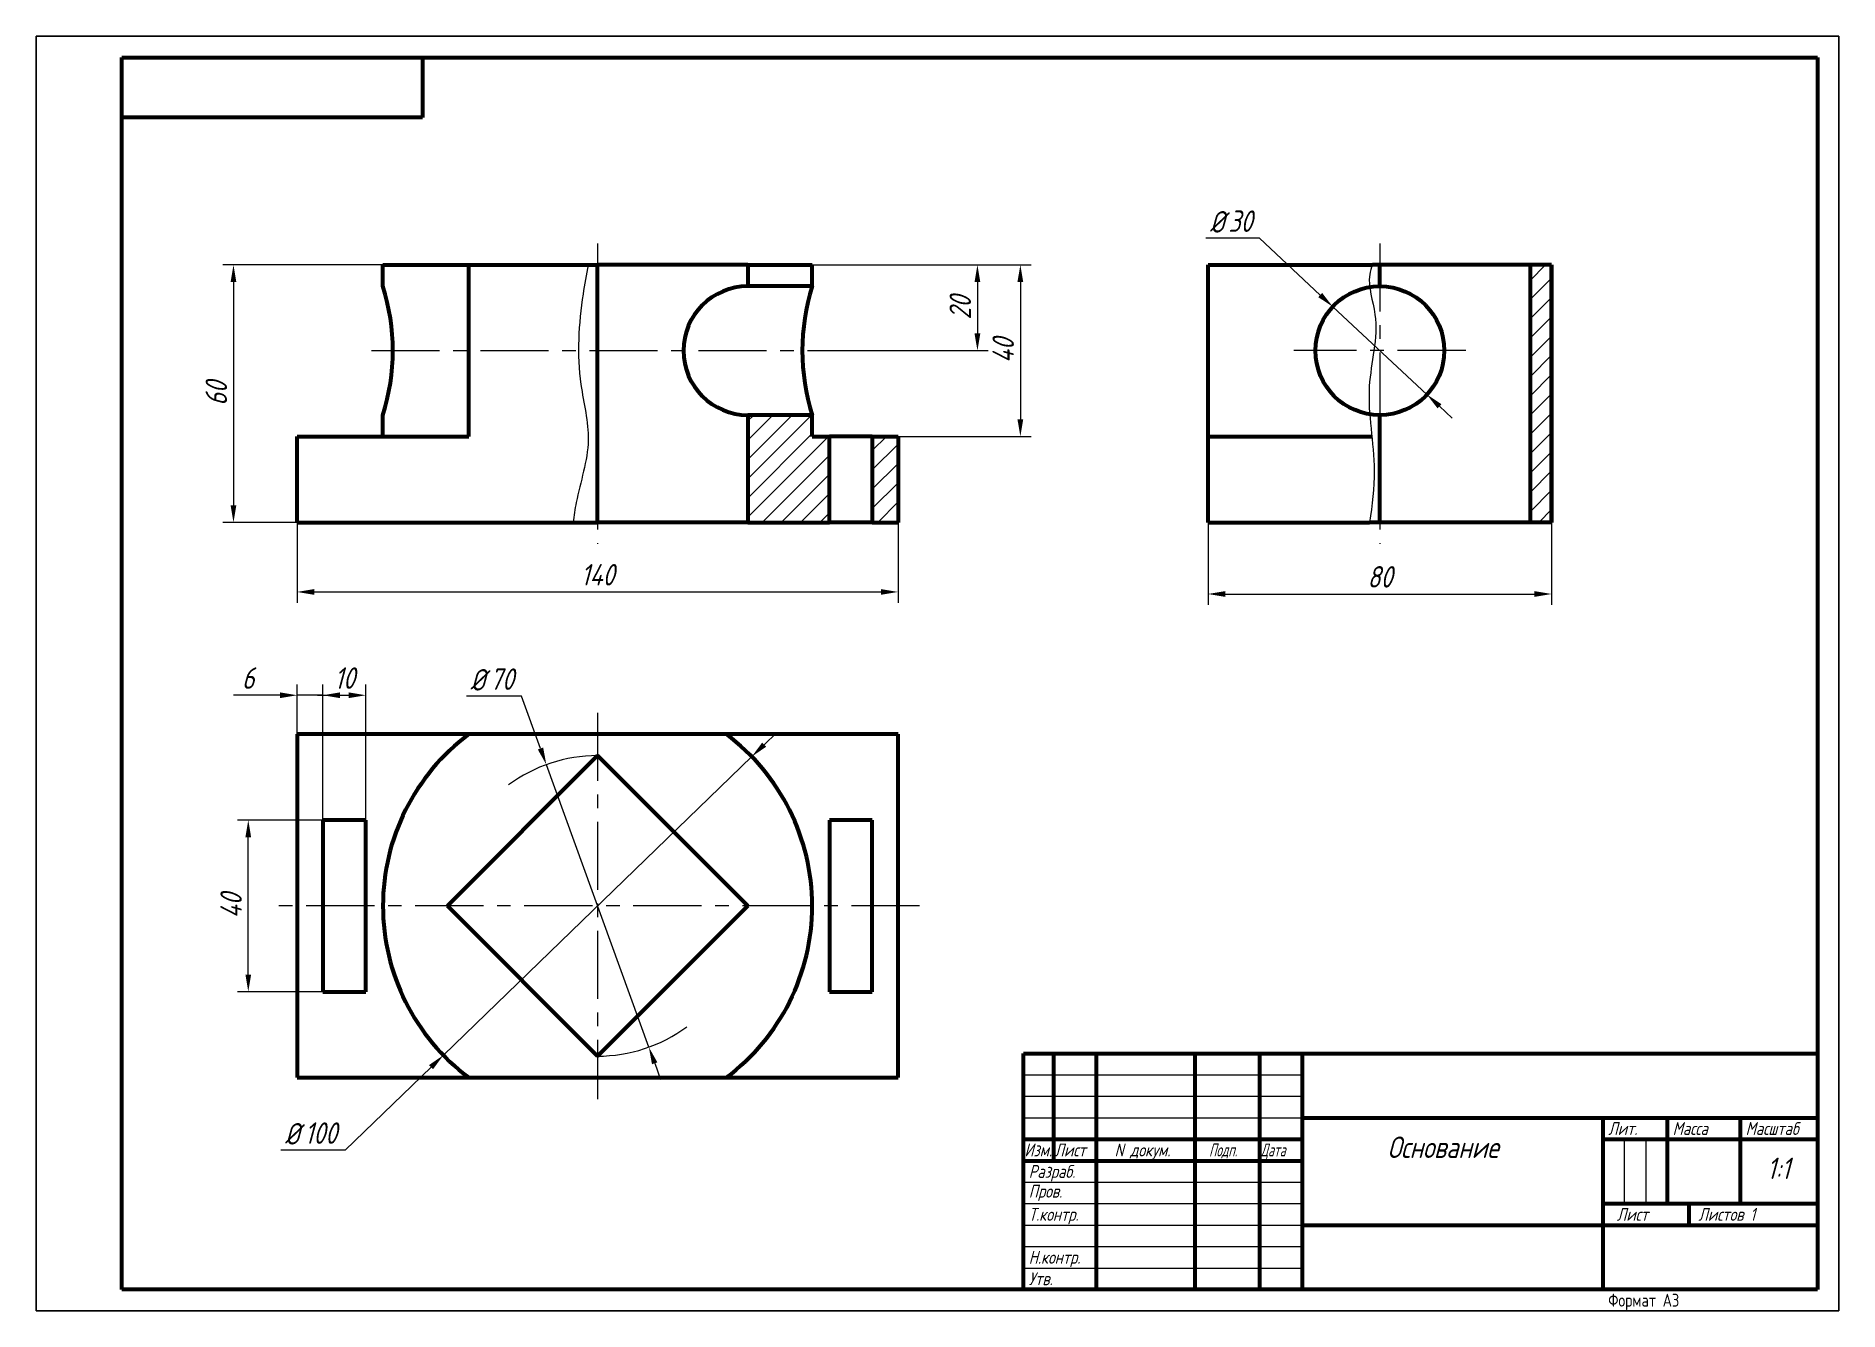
# Model space of a CAD drawing. Header units: millimetres. Extents: x 0 to 420, y 0 to 297.
import ezdxf

# ---------------------------------------------------------------- set-up
doc = ezdxf.new("R2010")
doc.units = ezdxf.units.MM
doc.linetypes.add('осевая', pattern=[50.8, 31.75, -6.35, 6.35, -6.35])
doc.layers.get('0').update_dxf_attribs({"lineweight": 15})
doc.layers.get('DEFPOINTS').update_dxf_attribs({"color": 4})
for name, color, linetype, lineweight in [('Осевая', 7, 'осевая', 15), ('Основная', 7, 'Continuous', 60), ('Размерная', 7, 'Continuous', 18), ('Техт', 7, 'Continuous', 18)]:
    doc.layers.add(name, color=color, linetype=linetype, lineweight=lineweight)
doc.styles.add('ESKD', font='Eskd2__1.ttf', dxfattribs={"oblique": 15, "height": 4})
doc.styles.get("Standard").update_dxf_attribs({"font": 'GOST_A.TTF', "oblique": 15, "height": 5})
doc.dimstyles.new('ESKD', dxfattribs={"dimtxt": 4, "dimasz": 4, "dimexe": 2.5, "dimexo": 0, "dimgap": 1.5, "dimtad": 3, "dimdec": 3, "dimdsep": 46, "dimtxsty": 'Standard', "dimcen": 1.5, "dimdle": 1.25, "dimclrd": 256, "dimclre": 256, "dimclrt": 256, "dimazin": 2, "dimtfac": 0.766667, "dimtdec": 3, "dimtmove": 0, "dimatfit": 0, "dimtvp": 1.5, "dimtolj": 1, "dimtzin": 0, "dimlwd": -1, "dimlwe": -1, "dimarcsym": 0})

# ---------------------------------------------------------------- blocks, each defined once
blk = doc.blocks.new('*D2')
at = {"layer": 'DEFPOINTS', "color": 0, "ltscale": 0.5, "transparency": 16777216}
for p in [(302.08, 233.94), (324.02, 213.48)]:
    blk.add_point(p, dxfattribs=at)
at = {"layer": 'Размерная', "ltscale": 0.5, "transparency": 16777216}
for p, q in [((284.99, 249.88), (272.5, 249.88)), ((299.15, 236.67), (284.99, 249.88)), ((324.02, 213.48), (302.08, 233.94)), ((326.94, 210.75), (329.87, 208.02))]:
    blk.add_line(p, q, dxfattribs=at)
for points in [[(299.61, 237.16), (298.7, 236.18), (302.08, 233.94)], [(327.4, 211.24), (326.49, 210.26), (324.02, 213.48)]]:
    blk.add_solid(points, dxfattribs=at)
at = {"layer": 'Размерная', "ltscale": 0.5, "transparency": 16777216, "insert": (277.99, 253.88), "char_height": 5, "attachment_point": 5}
blk.add_mtext('\\A1;  30', dxfattribs=at)
blk = doc.blocks.new('*D3')
at = {"layer": 'DEFPOINTS', "color": 0, "ltscale": 0.5, "transparency": 16777216}
for p in [(180.81, 243.71), (183.51, 223.71), (219.3, 223.71)]:
    blk.add_point(p, dxfattribs=at)
at = {"layer": 'Размерная', "ltscale": 0.5, "transparency": 16777216}
for p, q in [((180.81, 243.71), (221.8, 243.71)), ((219.3, 239.71), (219.3, 227.71)), ((183.51, 223.71), (221.8, 223.71))]:
    blk.add_line(p, q, dxfattribs=at)
for points in [[(218.63, 239.71), (219.97, 239.71), (219.3, 243.71)], [(218.63, 227.71), (219.97, 227.71), (219.3, 223.71)]]:
    blk.add_solid(points, dxfattribs=at)
at = {"layer": 'Размерная', "ltscale": 0.5, "transparency": 16777216, "insert": (215.3, 233.71), "char_height": 5, "attachment_point": 5, "rotation": 90}
blk.add_mtext('\\A1;20', dxfattribs=at)
blk = doc.blocks.new('*D4')
at = {"layer": 'DEFPOINTS', "color": 0, "ltscale": 0.5, "transparency": 16777216}
for p in [(180.81, 243.71), (200.81, 203.71), (229.3, 203.71)]:
    blk.add_point(p, dxfattribs=at)
at = {"layer": 'Размерная', "ltscale": 0.5, "transparency": 16777216}
for p, q in [((180.81, 243.71), (231.8, 243.71)), ((229.3, 239.71), (229.3, 207.71)), ((200.81, 203.71), (231.8, 203.71))]:
    blk.add_line(p, q, dxfattribs=at)
for points in [[(228.63, 239.71), (229.97, 239.71), (229.3, 243.71)], [(228.63, 207.71), (229.97, 207.71), (229.3, 203.71)]]:
    blk.add_solid(points, dxfattribs=at)
at = {"layer": 'Размерная', "ltscale": 0.5, "transparency": 16777216, "insert": (225.3, 223.71), "char_height": 5, "attachment_point": 5, "rotation": 90}
blk.add_mtext('\\A1;40', dxfattribs=at)
blk = doc.blocks.new('*D5')
at = {"layer": 'DEFPOINTS', "color": 0, "ltscale": 0.5, "transparency": 16777216}
for p in [(166.74, 129.14), (94.89, 59.58)]:
    blk.add_point(p, dxfattribs=at)
at = {"layer": 'Размерная', "ltscale": 0.5, "transparency": 16777216}
for p, q in [((169.61, 131.92), (172.49, 134.7)), ((166.74, 129.14), (94.89, 59.58)), ((92.02, 56.8), (72, 37.43)), ((72, 37.43), (57.02, 37.43))]:
    blk.add_line(p, q, dxfattribs=at)
for points in [[(169.15, 132.4), (170.08, 131.44), (166.74, 129.14)], [(91.55, 57.28), (92.48, 56.32), (94.89, 59.58)]]:
    blk.add_solid(points, dxfattribs=at)
at = {"layer": 'Размерная', "ltscale": 0.5, "transparency": 16777216, "insert": (63.76, 41.43), "char_height": 5, "attachment_point": 5}
blk.add_mtext('\\A1;  100', dxfattribs=at)
blk = doc.blocks.new('*D6')
at = {"layer": 'DEFPOINTS', "color": 0, "ltscale": 0.5, "transparency": 16777216}
for p in [(49.44, 114.36), (66.81, 114.36), (66.81, 74.36)]:
    blk.add_point(p, dxfattribs=at)
at = {"layer": 'Размерная', "ltscale": 0.5, "transparency": 16777216}
for p, q in [((66.81, 114.36), (46.94, 114.36)), ((49.44, 78.36), (49.44, 110.36)), ((66.81, 74.36), (46.94, 74.36))]:
    blk.add_line(p, q, dxfattribs=at)
for points in [[(48.77, 110.36), (50.1, 110.36), (49.44, 114.36)], [(48.77, 78.36), (50.1, 78.36), (49.44, 74.36)]]:
    blk.add_solid(points, dxfattribs=at)
at = {"layer": 'Размерная', "ltscale": 0.5, "transparency": 16777216, "insert": (45.44, 94.36), "char_height": 5, "attachment_point": 5, "rotation": 90}
blk.add_mtext('\\A1;40', dxfattribs=at)
blk = doc.blocks.new('*D7')
at = {"layer": 'DEFPOINTS', "color": 0, "ltscale": 0.5, "transparency": 16777216}
for p in [(60.81, 143.43), (60.81, 134.36), (66.81, 114.36)]:
    blk.add_point(p, dxfattribs=at)
at = {"layer": 'Размерная', "ltscale": 0.5, "transparency": 16777216}
for p, q in [((56.81, 143.43), (45.97, 143.43)), ((60.81, 134.36), (60.81, 145.93)), ((66.81, 143.43), (60.81, 143.43)), ((66.81, 114.36), (66.81, 145.93)), ((70.81, 143.43), (74.81, 143.43))]:
    blk.add_line(p, q, dxfattribs=at)
for points in [[(56.81, 144.1), (56.81, 142.76), (60.81, 143.43)], [(70.81, 144.1), (70.81, 142.76), (66.81, 143.43)]]:
    blk.add_solid(points, dxfattribs=at)
at = {"layer": 'Размерная', "ltscale": 0.5, "transparency": 16777216, "insert": (49.39, 147.43), "char_height": 5, "attachment_point": 5}
blk.add_mtext('\\A1;6', dxfattribs=at)
blk = doc.blocks.new('*D8')
at = {"layer": 'DEFPOINTS', "color": 0, "ltscale": 0.5, "transparency": 16777216}
for p in [(76.81, 143.43), (66.81, 114.36), (76.81, 114.36)]:
    blk.add_point(p, dxfattribs=at)
at = {"layer": 'Размерная', "ltscale": 0.5, "transparency": 16777216}
for p, q in [((65.56, 143.43), (72.81, 143.43)), ((66.81, 114.36), (66.81, 145.93)), ((76.81, 114.36), (76.81, 145.93))]:
    blk.add_line(p, q, dxfattribs=at)
blk.add_solid([(72.81, 144.1), (72.81, 142.76), (76.81, 143.43)], dxfattribs=at)
at = {"layer": 'Размерная', "ltscale": 0.5, "transparency": 16777216, "insert": (71.87, 147.43), "char_height": 5, "attachment_point": 5}
blk.add_mtext('\\A1;10', dxfattribs=at)
blk = doc.blocks.new('_None')
blk = doc.blocks.new('*D9')
at = {"layer": 'DEFPOINTS', "color": 0, "ltscale": 0.5, "transparency": 16777216}
for p in [(118.88, 127.26), (142.75, 61.46)]:
    blk.add_point(p, dxfattribs=at)
at = {"layer": 'Размерная', "ltscale": 0.5, "transparency": 16777216}
for p, q in [((113.1, 143.19), (100.26, 143.19)), ((117.51, 131.02), (113.1, 143.19)), ((142.75, 61.46), (118.88, 127.26)), ((144.12, 57.7), (145.48, 53.94))]:
    blk.add_line(p, q, dxfattribs=at)
for points in [[(118.14, 131.25), (116.89, 130.79), (118.88, 127.26)], [(144.74, 57.92), (143.49, 57.47), (142.75, 61.46)]]:
    blk.add_solid(points, dxfattribs=at)
at = {"layer": 'Размерная', "ltscale": 0.5, "transparency": 16777216, "insert": (105.93, 147.19), "char_height": 5, "attachment_point": 5}
blk.add_mtext('\\A1;  70', dxfattribs=at)
blk = doc.blocks.new('*D10')
at = {"layer": 'DEFPOINTS', "color": 0, "ltscale": 0.5, "transparency": 16777216}
for p in [(273.05, 183.71), (353.05, 183.71), (353.05, 167.02)]:
    blk.add_point(p, dxfattribs=at)
at = {"layer": 'Размерная', "ltscale": 0.5, "transparency": 16777216}
for p, q in [((273.05, 183.71), (273.05, 164.52)), ((353.05, 183.71), (353.05, 164.52)), ((277.05, 167.02), (349.05, 167.02))]:
    blk.add_line(p, q, dxfattribs=at)
for points in [[(277.05, 167.69), (277.05, 166.35), (273.05, 167.02)], [(349.05, 167.69), (349.05, 166.35), (353.05, 167.02)]]:
    blk.add_solid(points, dxfattribs=at)
at = {"layer": 'Размерная', "ltscale": 0.5, "transparency": 16777216, "insert": (313.05, 171.02), "char_height": 5, "attachment_point": 5}
blk.add_mtext('\\A1;80', dxfattribs=at)
blk = doc.blocks.new('*D11')
at = {"layer": 'DEFPOINTS', "color": 0, "ltscale": 0.5, "transparency": 16777216}
for p in [(80.81, 243.71), (45.99, 183.71), (60.81, 183.71)]:
    blk.add_point(p, dxfattribs=at)
at = {"layer": 'Размерная', "ltscale": 0.5, "transparency": 16777216}
for p, q in [((80.81, 243.71), (43.49, 243.71)), ((45.99, 239.71), (45.99, 187.71)), ((60.81, 183.71), (43.49, 183.71))]:
    blk.add_line(p, q, dxfattribs=at)
for points in [[(45.32, 239.71), (46.66, 239.71), (45.99, 243.71)], [(45.32, 187.71), (46.66, 187.71), (45.99, 183.71)]]:
    blk.add_solid(points, dxfattribs=at)
at = {"layer": 'Размерная', "ltscale": 0.5, "transparency": 16777216, "insert": (41.99, 213.71), "char_height": 5, "attachment_point": 5, "rotation": 90}
blk.add_mtext('\\A1;60', dxfattribs=at)
blk = doc.blocks.new('*D12')
at = {"layer": 'DEFPOINTS', "color": 0, "ltscale": 0.5, "transparency": 16777216}
for p in [(60.81, 183.71), (200.81, 183.71), (200.81, 167.5)]:
    blk.add_point(p, dxfattribs=at)
at = {"layer": 'Размерная', "ltscale": 0.5, "transparency": 16777216}
for p, q in [((60.81, 183.71), (60.81, 165)), ((200.81, 183.71), (200.81, 165)), ((64.81, 167.5), (196.81, 167.5))]:
    blk.add_line(p, q, dxfattribs=at)
for points in [[(64.81, 168.17), (64.81, 166.83), (60.81, 167.5)], [(196.81, 168.17), (196.81, 166.83), (200.81, 167.5)]]:
    blk.add_solid(points, dxfattribs=at)
at = {"layer": 'Размерная', "ltscale": 0.5, "transparency": 16777216, "insert": (130.81, 171.5), "char_height": 5, "attachment_point": 5}
blk.add_mtext('\\A1;140', dxfattribs=at)

msp = doc.modelspace()

# ---------------------------------------------------------------- hatches: boundary and pattern name
at = {"ltscale": 0.5}
h = msp.add_hatch(dxfattribs=at)
h.set_pattern_fill('ANSI31', color=256, style=0)
h.set_pattern_definition([(45, (-799.1147, 26.8635), (-2.245064, 2.245064), [])])
h.paths.add_polyline_path([(353.0481, 243.709), (348.0481, 243.709), (348.0481, 183.709), (353.0481, 183.709)])
h = msp.add_hatch(dxfattribs=at)
h.set_pattern_fill('ANSI31', color=256, style=0)
h.set_pattern_definition([(45, (-831.8657, 26.8635), (-2.245064, 2.245064), [])])
h.paths.add_polyline_path([(180.8142, 203.709), (180.8142, 208.709), (165.8142, 208.709), (165.8142, 183.709), (184.8142, 183.709), (184.8142, 203.709)])
h.paths.add_polyline_path([(194.8142, 183.709), (200.8142, 183.709), (200.8142, 203.709), (194.8142, 203.709)])

# ---------------------------------------------------------------- linework, layer by layer
at = {"color": 7}
for p, q in [((230, 55), (295, 55)), ((230, 50), (295, 50)), ((230, 45), (295, 45)), ((230, 30), (295, 30)), ((230, 25), (295, 25)), ((230, 20), (295, 20)), ((230, 15), (295, 15)), ((230, 10), (295, 10))]:
    msp.add_line(p, q, dxfattribs=at)
for p, q in [((370, 40), (370, 25)), ((370, 40), (370, 25)), ((375, 40), (375, 25)), ((375, 40), (375, 25))]:
    msp.add_line(p, q)
at = {"ltscale": 0.5}
for points, knots in [([(128.6138, 243.709), (128.1829, 241.4465), (126.5217, 232.2621), (125.6651, 218.435), (130.0315, 202.2532), (126.2561, 191.675), (125.2981, 185.2541), (125.1033, 183.709)], [3.19258993, 3.19258993, 3.19258993, 3.19258993, 10.10484424, 31.19376494, 44.26439335, 59.04876296, 63.72334856, 63.72334856, 63.72334856, 63.72334856]), ([(311.3071, 243.709), (311.0309, 242.9634), (309.9342, 239.2517), (313.6576, 229.6409), (308.9076, 214.4914), (312.6046, 198.2544), (311.2844, 187.722), (310.6375, 183.709)], [2.43485425, 2.43485425, 2.43485425, 2.43485425, 4.80768689, 14.16828621, 30.97754384, 50.65470616, 62.78392371, 62.78392371, 62.78392371, 62.78392371])]:
    msp.add_open_spline(points, degree=3, knots=knots, dxfattribs=at)
at = {"layer": 'DEFPOINTS'}
for p, q in [((0, 297), (420, 297)), ((0, 0), (0, 297)), ((420, 297), (420, 0)), ((420, 0), (0, 0))]:
    msp.add_line(p, q, dxfattribs=at)
at = {"layer": 'Осевая', "ltscale": 0.5}
for p, q in [((130.8142, 248.709), (130.8142, 178.709)), ((313.0481, 248.709), (313.0481, 178.709)), ((78.1172, 223.709), (183.5111, 223.709)), ((333.0481, 223.709), (293.0481, 223.709)), ((130.8142, 139.359), (130.8142, 49.359)), ((205.8142, 94.359), (55.8142, 94.359))]:
    msp.add_line(p, q, dxfattribs=at)
at = {"layer": 'Основная', "ltscale": 10}
for p, q in [((20, 5), (20, 292)), ((20, 292), (415, 292)), ((415, 292), (415, 5)), ((230, 5), (230, 60)), ((230, 60), (415, 60)), ((237, 60), (237, 35)), ((247, 60), (247, 5)), ((270, 5), (270, 60)), ((285, 60), (285, 5)), ((295, 5), (295, 60)), ((295, 45), (415, 45)), ((365, 45), (365, 5)), ((380, 45), (380, 25)), ((397, 45), (397, 25)), ((230, 40), (295, 40)), ((365, 40), (415, 40)), ((230, 35), (295, 35)), ((365, 25), (415, 25)), ((385, 24.9639), (385, 19.9639)), ((295, 20), (415, 20)), ((415, 5), (20, 5))]:
    msp.add_line(p, q, dxfattribs=at)
at = {"layer": 'Основная', "ltscale": 0.5}
for p, q in [((90, 292), (90, 278)), ((90, 278), (20, 278))]:
    msp.add_line(p, q, dxfattribs=at)
at = {"layer": 'Основная'}
for p, q in [((80.8142, 243.709), (100.8142, 243.709)), ((80.8142, 243.709), (130.8142, 243.709)), ((80.8142, 238.709), (80.8142, 243.709)), ((100.8142, 203.709), (100.8142, 243.709)), ((165.8142, 243.709), (130.8142, 243.709)), ((130.8142, 183.709), (130.8142, 243.709)), ((165.8142, 243.709), (165.8142, 238.709)), ((165.8142, 243.709), (180.8142, 243.709)), ((180.8142, 238.709), (180.8142, 243.709)), ((273.0481, 243.709), (311.3071, 243.709)), ((273.0481, 203.709), (273.0481, 243.709)), ((353.0481, 243.709), (311.3071, 243.709)), ((313.0481, 238.709), (313.0481, 243.709)), ((348.0481, 243.709), (348.0481, 183.709)), ((353.0481, 203.709), (353.0481, 243.709)), ((353.0481, 243.709), (353.0481, 183.709)), ((180.8142, 238.709), (165.8142, 238.709)), ((80.8142, 203.709), (80.8142, 208.709)), ((180.8142, 208.709), (165.8142, 208.709)), ((165.8142, 208.709), (165.8142, 183.709)), ((180.8142, 203.709), (180.8142, 208.709)), ((313.0481, 183.709), (313.0481, 208.709)), ((60.8142, 183.709), (60.8142, 203.709)), ((60.8142, 203.709), (100.8142, 203.709)), ((180.8142, 203.709), (184.8142, 203.709)), ((194.8142, 203.709), (184.8142, 203.709)), ((184.8142, 183.709), (184.8142, 203.709)), ((194.8142, 203.709), (194.8142, 183.709)), ((194.8142, 203.709), (200.8142, 203.709)), ((200.8142, 203.709), (200.8142, 183.709)), ((273.0481, 183.709), (273.0481, 203.709)), ((273.0481, 203.709), (311.1872, 203.709)), ((353.0481, 183.709), (353.0481, 203.709)), ((60.8142, 183.709), (130.8142, 183.709)), ((165.8142, 183.709), (130.8142, 183.709)), ((165.8142, 183.709), (184.8142, 183.709)), ((194.8142, 183.709), (184.8142, 183.709)), ((194.8142, 183.709), (200.8142, 183.709)), ((273.0481, 183.709), (310.6375, 183.709)), ((353.0481, 183.709), (310.6375, 183.709)), ((60.8142, 134.359), (60.8142, 54.359)), ((100.8142, 134.359), (60.8142, 134.359)), ((160.8142, 134.359), (100.8142, 134.359)), ((200.8142, 134.359), (160.8142, 134.359)), ((200.8142, 54.359), (200.8142, 134.359)), ((130.8142, 129.359), (95.8142, 94.359)), ((165.8142, 94.359), (130.8142, 129.359)), ((66.8142, 114.359), (66.8142, 74.359)), ((76.8142, 114.359), (66.8142, 114.359)), ((76.8142, 74.359), (76.8142, 114.359)), ((194.8142, 114.359), (184.8142, 114.359)), ((184.8142, 114.359), (184.8142, 74.359)), ((194.8142, 74.359), (194.8142, 114.359)), ((95.8142, 94.359), (130.8142, 59.359)), ((130.8142, 59.359), (165.8142, 94.359)), ((66.8142, 74.359), (76.8142, 74.359)), ((184.8142, 74.359), (194.8142, 74.359)), ((60.8142, 54.359), (100.8142, 54.359)), ((100.8142, 54.359), (160.8142, 54.359)), ((160.8142, 54.359), (200.8142, 54.359))]:
    msp.add_line(p, q, dxfattribs=at)
msp.add_circle((313.0481, 223.709), 15, dxfattribs=at)
for centre, radius, start, end in [((33.1172, 223.709), 50, 342.542404, 17.457597), ((165.8142, 223.709), 15, 90, 270), ((228.5111, 223.709), 50, 162.542403, 197.457596), ((130.8142, 94.359), 50, 126.869898, 233.130102), ((130.8142, 94.359), 50, 306.869898, 53.130102)]:
    msp.add_arc(centre, radius, start, end, dxfattribs=at)
at = {"layer": 'Размерная', "ltscale": 0.5}
for start, end in [(90, 126.395337), (270, 306.395337)]:
    msp.add_arc((130.8142, 94.359), 35, start, end, dxfattribs=at)

# ---------------------------------------------------------------- texts
at = {"layer": 'Размерная', "char_height": 5, "attachment_point": 5, "style": 'ESKD'}
for insert in [(275.1371, 253.7158), (102.8927, 147.0212), (59.6577, 41.2626)]:
    msp.add_mtext('\\A1;%%c', dxfattribs=dict(at, insert=insert))
at = {"layer": 'Техт', "oblique": 15}
for s, height, p in [('Лит.', 3, (366.2551, 41)), ('Масса', 3, (381.2551, 41)), ('Масштаб', 3, (398.2551, 41)), ('Изм.', 3, (230.2551, 36)), ('Лист', 3, (237.2551, 36)), ('N докум.', 3, (251.2551, 36)), ('Основание', 5, (314.8175, 35.6289)), ('Разраб.', 3, (231.2551, 31)), ('1:1', 5, (403.2273, 30.7219)), ('Пров.', 3, (231.2551, 26.3971)), ('Т.контр.', 3, (231.2551, 21)), ('Лист', 3, (368.2551, 21)), ('Листов 1', 3, (387.2551, 21)), ('Н.контр.', 3, (231.2551, 11)), ('Утв.', 3, (231.2551, 6))]:
    msp.add_text(s, height=height, dxfattribs=at).set_placement(p)
at = {"layer": 'Техт', "oblique": 15, "width": 0.8}
for s, p in [('Подп.', (273.2551, 36)), ('Дата', (285.2551, 36))]:
    msp.add_text(s, height=3, dxfattribs=at).set_placement(p)
at = {"layer": 'Техт'}
msp.add_text('Формат А3', height=3, dxfattribs=at).set_placement((366.2551, 1))

# ---------------------------------------------------------------- dimensions: what is measured, and where the dimension line sits
at = {"layer": 'Размерная', "ltscale": 0.5}
for p1, p2, text, picture, middle in [((324.0176, 213.4782), (302.0785, 233.9398), '  30', '*D2', (277.9932, 249.8806)), ((142.751, 61.4575), (118.8773, 127.2606), '  70', '*D9', (105.9274, 143.1861)), ((166.7387, 129.1359), (94.8896, 59.5822), '  100', '*D5', (63.762, 37.4275))]:
    dim = msp.add_diameter_dim_2p(p1=p1, p2=p2, text=text, dimstyle='ESKD', override={"dimtoh": 1}, dxfattribs=at)
    dim.commit()
    dim.dimension.update_dxf_attribs({"geometry": picture, "text_midpoint": middle, "dimtype": 163})
for base, p1, p2, picture, middle in [((45.9888, 183.709), (80.8142, 243.709), (60.8142, 183.709), '*D11', (41.9888, 213.709)), ((219.2991, 223.709), (180.8142, 243.709), (183.5111, 223.709), '*D3', (215.2991, 233.709)), ((229.2991, 203.709), (180.8142, 243.709), (200.8142, 203.709), '*D4', (225.2991, 223.709)), ((49.436, 114.359), (66.8142, 74.359), (66.8142, 114.359), '*D6', (45.436, 94.359))]:
    dim = msp.add_linear_dim(base=base, p1=p1, p2=p2, angle=90, dimstyle='ESKD', dxfattribs=at)
    dim.commit()
    dim.dimension.update_dxf_attribs({"geometry": picture, "text_midpoint": middle})
for base, p1, p2, picture, middle in [((200.8142, 167.4986), (60.8142, 183.709), (200.8142, 183.709), '*D12', (130.8142, 171.4986)), ((353.0481, 167.0212), (273.0481, 183.709), (353.0481, 183.709), '*D10', (313.0481, 171.0212)), ((60.8142, 143.4297), (66.8142, 114.359), (60.8142, 134.359), '*D7', (49.3943, 147.4297))]:
    dim = msp.add_linear_dim(base=base, p1=p1, p2=p2, dimstyle='ESKD', dxfattribs=at)
    dim.commit()
    dim.dimension.update_dxf_attribs({"geometry": picture, "text_midpoint": middle})
dim = msp.add_linear_dim(base=(76.8142, 143.4297), p1=(66.8142, 114.359), p2=(76.8142, 114.359), dimstyle='ESKD', override={"dimblk1": 'None', "dimsah": 1}, dxfattribs=at)
dim.commit()
dim.dimension.update_dxf_attribs({"geometry": '*D8', "text_midpoint": (71.8698, 143.4297), "dimtype": 160})

doc.saveas('drawing.dxf')
